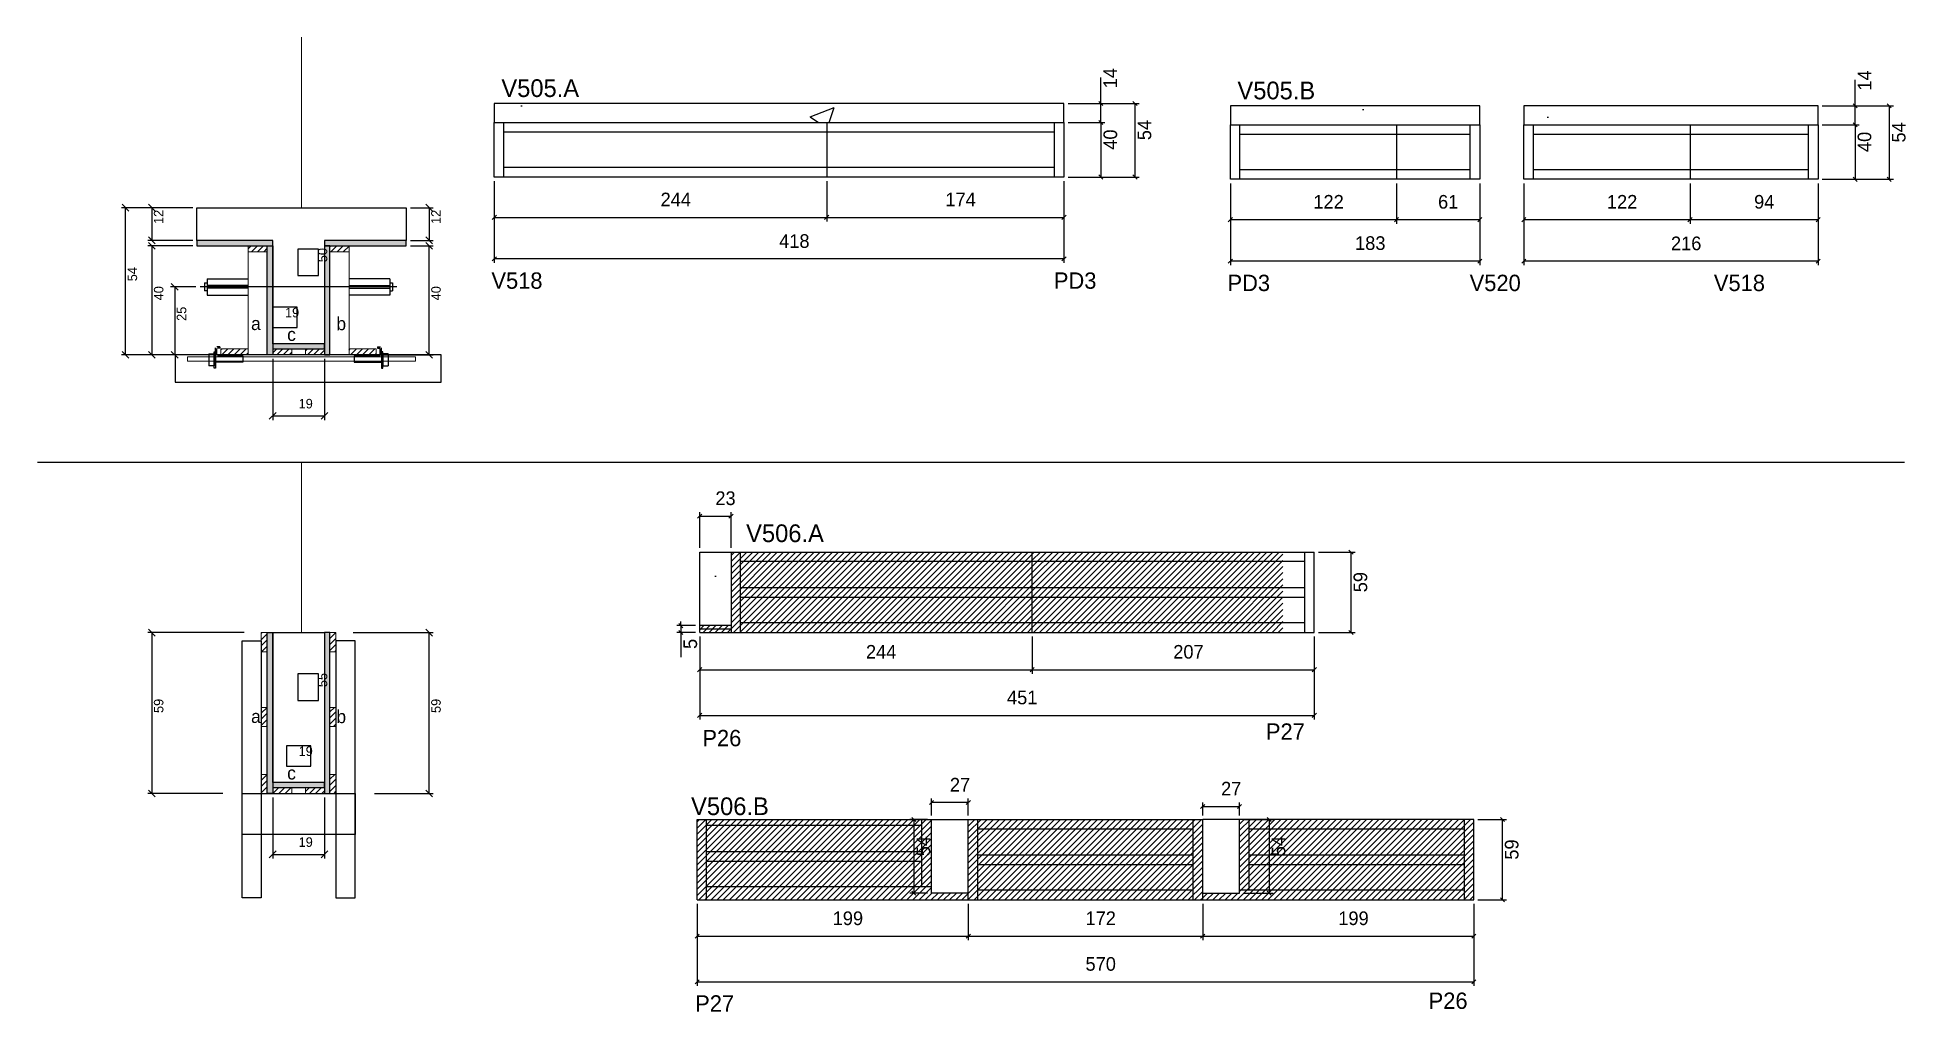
# Model space of a CAD drawing. Header units: metres. Extents: x 8148 to 9519, y 8654 to 9369.
import ezdxf

# ---------------------------------------------------------------- set-up
doc = ezdxf.new("R2010")
doc.units = ezdxf.units.M
for name, color, linetype in [('5', 7, 'Continuous'), ('barrote', 7, 'Continuous'), ('CONCRETO', 7, 'Continuous'), ('COTA', 7, 'Continuous'), ('Cota Seção (2x)', 7, 'Continuous'), ('detalhes', 7, 'Continuous'), ('Hachura', 7, 'Continuous'), ('Madeira', 7, 'Continuous'), ('Painéis', 7, 'Continuous'), ('presilha', 7, 'Continuous'), ('REAPROVEITAMENTO', 7, 'Continuous'), ('SARR_2.2x7', 7, 'Continuous'), ('SARR_3.5x7', 7, 'Continuous'), ('SARR_EDITAR', 7, 'Continuous'), ('SCO-___-LAJ', 7, 'Continuous'), ('TENSOR', 7, 'Continuous'), ('Texto Seção', 7, 'Continuous')]:
    doc.layers.add(name, color=color, linetype=linetype)

msp = doc.modelspace()

# ---------------------------------------------------------------- hatches: boundary and pattern name
at = {"layer": 'COTA'}
h = msp.add_hatch(dxfattribs=at)
h.set_pattern_fill('AR-CONC')
h.paths.add_polyline_path([(8901, 9320.7), (8483, 9320.7), (8483, 9306.7), (8901, 9306.7), (8901, 9320.7)])
h = msp.add_hatch(dxfattribs=at)
h.set_pattern_fill('AR-CONC')
h.paths.add_polyline_path([(9206.1, 9305), (9206.1, 9319), (9023.1, 9319), (9023.1, 9305), (9206.1, 9305)])
h = msp.add_hatch(dxfattribs=at)
h.set_pattern_fill('AR-CONC')
h.paths.add_polyline_path([(9454.4, 9319), (9238.5, 9319), (9238.5, 9305), (9454.4, 9305), (9454.4, 9319)])
h = msp.add_hatch(dxfattribs=at)
h.set_pattern_fill('AR-CONC')
h.paths.add_polyline_path([(8656.7, 8991.5), (8633.7, 8991.5), (8633.7, 8937.5), (8656.7, 8937.5), (8656.7, 8991.5), (8656.7, 8991.5)])
at = {"layer": 'Hachura'}
h = msp.add_hatch(color=7, dxfattribs=at)
h.dxf.hatch_style = 1
h.paths.add_polyline_path([(8320.4, 9216.2), (8320.4, 9220.2), (8264.8, 9220.2), (8264.8, 9216.2), (8320.4, 9216.2)])
h = msp.add_hatch(dxfattribs=at)
h.set_pattern_fill('ANSI31')
h.paths.add_polyline_path([(8316.4, 9211.8), (8316.4, 9216.2), (8302.4, 9216.2), (8302.4, 9211.8), (8316.4, 9211.8)])
h = msp.add_hatch(color=7, dxfattribs=at)
h.dxf.hatch_style = 1
h.paths.add_polyline_path([(8316.4, 9220.2), (8320.4, 9220.2), (8320.4, 9136.2), (8316.4, 9136.2), (8316.4, 9220.2)])
h = msp.add_hatch(color=7, dxfattribs=at)
h.dxf.hatch_style = 1
h.paths.add_polyline_path([(8362.4, 9220.2), (8358.4, 9220.2), (8358.4, 9136.2), (8362.4, 9136.2), (8362.4, 9220.2)])
h = msp.add_hatch(color=7, dxfattribs=at)
h.dxf.hatch_style = 1
h.paths.add_polyline_path([(8418.4, 9216.2), (8418.4, 9220.2), (8358.4, 9220.2), (8358.4, 9216.2), (8418.4, 9216.2)])
h = msp.add_hatch(dxfattribs=at)
h.set_pattern_fill('ANSI31')
h.paths.add_polyline_path([(8362.4, 9211.8), (8362.4, 9216.2), (8376.4, 9216.2), (8376.4, 9211.8), (8362.4, 9211.8)])
h = msp.add_hatch(color=7, dxfattribs=at)
h.dxf.hatch_style = 1
h.paths.add_polyline_path([(8358.4, 9140.6), (8358.4, 9144.2), (8320.4, 9144.2), (8320.4, 9140.6), (8358.4, 9140.6)])
h = msp.add_hatch(dxfattribs=at)
h.set_pattern_fill('ANSI31')
h.paths.add_polyline_path([(8282.4, 9136.2), (8282.4, 9140.6), (8302.4, 9140.6), (8302.4, 9136.2), (8282.4, 9136.2)])
h = msp.add_hatch(dxfattribs=at)
h.set_pattern_fill('ANSI31')
h.paths.add_polyline_path([(8320.4, 9136.2), (8320.4, 9140.6), (8334.4, 9140.6), (8334.4, 9136.2), (8320.4, 9136.2)])
h = msp.add_hatch(dxfattribs=at)
h.set_pattern_fill('ANSI31')
h.paths.add_polyline_path([(8358.4, 9136.2), (8358.4, 9140.6), (8344.4, 9140.6), (8344.4, 9136.2), (8358.4, 9136.2)])
h = msp.add_hatch(dxfattribs=at)
h.set_pattern_fill('ANSI31')
h.paths.add_polyline_path([(8396.4, 9136.2), (8396.4, 9140.6), (8376.4, 9140.6), (8376.4, 9136.2), (8396.4, 9136.2)])
h = msp.add_hatch(dxfattribs=at)
h.set_pattern_fill('ANSI31')
h.paths.add_polyline_path([(8312, 8918.4), (8316.4, 8918.4), (8316.4, 8932.4), (8312, 8932.4), (8312, 8918.4)])
h = msp.add_hatch(color=7, dxfattribs=at)
h.dxf.hatch_style = 1
h.paths.add_polyline_path([(8320.4, 8932.4), (8316.4, 8932.4), (8316.4, 8814.4), (8320.4, 8814.4), (8320.4, 8932.4)])
h = msp.add_hatch(color=7, dxfattribs=at)
h.dxf.hatch_style = 1
h.paths.add_polyline_path([(8362.4, 8932.4), (8358.4, 8932.4), (8358.4, 8814.4), (8362.4, 8814.4), (8362.4, 8932.4)])
h = msp.add_hatch(dxfattribs=at)
h.set_pattern_fill('ANSI31')
h.paths.add_polyline_path([(8366.8, 8918.4), (8362.4, 8918.4), (8362.4, 8932.4), (8366.8, 8932.4), (8366.8, 8918.4)])
h = msp.add_hatch(dxfattribs=at)
h.set_pattern_fill('ANSI31')
h.paths.add_polyline_path([(8312, 8863.5), (8316.4, 8863.5), (8316.4, 8877.5), (8312, 8877.5), (8312, 8863.5)])
h = msp.add_hatch(dxfattribs=at)
h.set_pattern_fill('ANSI31')
h.paths.add_polyline_path([(8366.8, 8863.5), (8362.4, 8863.5), (8362.4, 8877.5), (8366.8, 8877.5), (8366.8, 8863.5)])
h = msp.add_hatch(dxfattribs=at)
h.set_pattern_fill('ANSI31')
h.paths.add_polyline_path([(8312, 8814.4), (8316.4, 8814.4), (8316.4, 8828.4), (8312, 8828.4), (8312, 8814.4)])
h = msp.add_hatch(color=7, dxfattribs=at)
h.dxf.hatch_style = 1
h.paths.add_polyline_path([(8358.4, 8818.8), (8358.4, 8822.4), (8320.4, 8822.4), (8320.4, 8818.8), (8358.4, 8818.8)])
h = msp.add_hatch(dxfattribs=at)
h.set_pattern_fill('ANSI31')
h.paths.add_polyline_path([(8320.4, 8814.4), (8320.4, 8818.8), (8334.4, 8818.8), (8334.4, 8814.4), (8320.4, 8814.4)])
h = msp.add_hatch(dxfattribs=at)
h.set_pattern_fill('ANSI31')
h.paths.add_polyline_path([(8358.4, 8814.4), (8358.4, 8818.8), (8344.4, 8818.8), (8344.4, 8814.4), (8358.4, 8814.4)])
h = msp.add_hatch(dxfattribs=at)
h.set_pattern_fill('ANSI31')
h.paths.add_polyline_path([(8366.8, 8814.4), (8362.4, 8814.4), (8362.4, 8828.4), (8366.8, 8828.4), (8366.8, 8814.4)])
at = {"layer": 'REAPROVEITAMENTO'}
h = msp.add_hatch(dxfattribs=at)
h.set_pattern_fill('ANSI31')
h.paths.add_polyline_path([(8656.7, 8937.5), (8633.7, 8937.5), (8633.7, 8932.5), (8877.7, 8932.5), (8877.7, 8991.5), (8656.7, 8991.5), (8656.7, 8937.5)])
h = msp.add_hatch(dxfattribs=at)
h.set_pattern_fill('ANSI31')
h.paths.add_polyline_path([(9061.7, 8932.5), (9061.7, 8991.5), (8877.7, 8991.5), (8877.7, 8932.5), (9061.7, 8932.5)])
h = msp.add_hatch(dxfattribs=at)
h.set_pattern_fill('ANSI31')
h.paths.add_polyline_path([(8803.8, 8741.3), (8803.8, 8795.3), (8631.8, 8795.3), (8631.8, 8736.3), (8830.8, 8736.3), (8830.8, 8741.3), (8803.8, 8741.3)])
h = msp.add_hatch(dxfattribs=at)
h.set_pattern_fill('ANSI31')
h.paths.add_polyline_path([(9002.8, 8736.3), (9002.8, 8795.3), (8830.8, 8795.3), (8830.8, 8736.3), (9002.8, 8736.3)])
h = msp.add_hatch(dxfattribs=at)
h.set_pattern_fill('ANSI31')
h.paths.add_polyline_path([(9029.8, 8741.3), (9002.8, 8741.3), (9002.8, 8736.3), (9201.8, 8736.3), (9201.8, 8795.3), (9029.8, 8795.3), (9029.8, 8741.3), (9029.8, 8741.3)])

# ---------------------------------------------------------------- linework, layer by layer
at = {"color": 7, "lineweight": 25}
for p, q in [((8270.4, 9189.1), (8270.4, 9183.1)), ((8270.4, 9189.1), (8272.4, 9189.1)), ((8272.4, 9192.1), (8272.4, 9180.1)), ((8272.4, 9192.1), (8302.4, 9192.1)), ((8302.4, 9187.1), (8272.4, 9187.1)), ((8302.4, 9185.1), (8272.4, 9185.1)), ((8406.4, 9192.1), (8376.4, 9192.1)), ((8376.4, 9187.1), (8406.4, 9187.1)), ((8376.4, 9185.1), (8406.4, 9185.1)), ((8406.4, 9192.1), (8406.4, 9180.1)), ((8406.4, 9189.1), (8408.4, 9189.1)), ((8408.4, 9189.1), (8408.4, 9183.1)), ((8272.4, 9183.1), (8270.4, 9183.1)), ((8272.4, 9180.1), (8302.4, 9180.1)), ((8406.4, 9180.1), (8376.4, 9180.1)), ((8406.4, 9183.1), (8408.4, 9183.1))]:
    msp.add_line(p, q, dxfattribs=at)
at = {"layer": 'barrote', "color": 251, "lineweight": 25}
msp.add_lwpolyline([(8248.9, 9116.2), (8444.1, 9116.2), (8444.1, 9136.2), (8248.9, 9136.2)], close=True, dxfattribs=at)
at = {"layer": 'CONCRETO', "color": 251, "lineweight": 25}
for points in [[(8264.8, 9220.2), (8264.8, 9244.2), (8418.4, 9244.2), (8418.4, 9220.2), (8358.4, 9220.2), (8358.4, 9144.2), (8320.4, 9144.2), (8320.4, 9220.2)], [(8320.4, 8932.4), (8320.4, 8932.4), (8358.4, 8932.4), (8358.4, 8904.4), (8358.4, 8904.4), (8358.4, 8822.4), (8320.4, 8822.4), (8320.4, 8932.4)]]:
    msp.add_lwpolyline(points, close=True, dxfattribs=at)
at = {"layer": 'COTA', "color": 4, "lineweight": 25}
for p, q in [((8928.1, 9320.7), (8928.1, 9339.8)), ((9481.5, 9319), (9481.5, 9338.1)), ((8904, 9320.7), (8931.1, 9320.7)), ((8904, 9320.7), (8956.1, 9320.7)), ((8928.1, 9306.7), (8928.1, 9320.7)), ((8953.1, 9320.7), (8953.1, 9266.7)), ((9457.4, 9319), (9484.5, 9319)), ((9457.4, 9319), (9509.6, 9319)), ((9481.5, 9305), (9481.5, 9319)), ((9506.6, 9319), (9506.6, 9265)), ((8904, 9306.7), (8931.1, 9306.7)), ((8904, 9306.7), (8931.1, 9306.7)), ((8928.1, 9306.7), (8928.1, 9266.7)), ((9457.4, 9305), (9484.5, 9305)), ((9457.4, 9305), (9484.5, 9305)), ((9481.5, 9305), (9481.5, 9265)), ((8483, 9263.7), (8483, 9203.6)), ((8483, 9263.7), (8483, 9234.1)), ((8726.9, 9263.7), (8726.9, 9234.1)), ((8726.9, 9263.7), (8726.9, 9234.1)), ((8901, 9263.7), (8901, 9203.6)), ((8901, 9263.7), (8901, 9234.1)), ((8904, 9266.7), (8931.1, 9266.7)), ((8904, 9266.7), (8956.1, 9266.7)), ((9023.1, 9262), (9023.1, 9201.9)), ((9023.1, 9262), (9023.1, 9232.4)), ((9145, 9262), (9145, 9232.4)), ((9145, 9262), (9145, 9232.4)), ((9206.1, 9262), (9206.1, 9201.9)), ((9206.1, 9262), (9206.1, 9232.4)), ((9238.5, 9262), (9238.5, 9201.9)), ((9238.5, 9262), (9238.5, 9232.4)), ((9360.4, 9262), (9360.4, 9232.4)), ((9360.4, 9262), (9360.4, 9232.4)), ((9454.4, 9262), (9454.4, 9201.9)), ((9454.4, 9262), (9454.4, 9232.4)), ((9457.4, 9265), (9484.5, 9265)), ((9457.4, 9265), (9509.6, 9265)), ((8261.8, 9244.2), (8209.4, 9244.2)), ((8212.4, 9136.2), (8212.4, 9244.2)), ((8261.8, 9244.2), (8228.7, 9244.2)), ((8231.7, 9244.2), (8231.7, 9220.2)), ((8421.4, 9244.2), (8438.2, 9244.2)), ((8435.2, 9244.2), (8435.2, 9220.2)), ((8483, 9237.1), (8726.9, 9237.1)), ((8726.9, 9237.1), (8901, 9237.1)), ((9023.1, 9235.4), (9145, 9235.4)), ((9145, 9235.4), (9206.1, 9235.4)), ((9238.5, 9235.4), (9360.4, 9235.4)), ((9360.4, 9235.4), (9454.4, 9235.4)), ((8261.8, 9220.2), (8228.7, 9220.2)), ((8261.8, 9216.2), (8228.7, 9216.2)), ((8231.7, 9216.2), (8231.7, 9136.2)), ((8421.4, 9220.2), (8438.2, 9220.2)), ((8421.4, 9216.2), (8438.2, 9216.2)), ((8435.2, 9136.2), (8435.2, 9216.2)), ((8901, 9206.6), (8483, 9206.6)), ((9206.1, 9204.9), (9023.1, 9204.9)), ((9454.4, 9204.9), (9238.5, 9204.9)), ((8264.1, 9186.1), (8245.5, 9186.1)), ((8248.5, 9186.1), (8248.5, 9136.2)), ((8283.8, 9136.2), (8209.4, 9136.2)), ((8283.8, 9136.2), (8228.7, 9136.2)), ((8264.1, 9136.2), (8245.5, 9136.2)), ((8320.4, 9133.2), (8320.4, 9088.4)), ((8358.4, 9133.2), (8358.4, 9088.4)), ((8395, 9136.2), (8438.2, 9136.2)), ((8320.4, 9091.4), (8358.4, 9091.4)), ((8633.7, 8994.5), (8633.7, 9020.8)), ((8656.7, 8994.5), (8656.7, 9020.8)), ((8633.7, 9017.8), (8656.7, 9017.8)), ((9087.7, 8991.5), (9114.6, 8991.5)), ((9111.6, 8991.5), (9111.6, 8932.5)), ((8619.9, 8937.5), (8619.9, 8940.5)), ((8299.4, 8932.4), (8228.7, 8932.4)), ((8231.7, 8932.4), (8231.7, 8814.4)), ((8379.4, 8932.4), (8438.2, 8932.4)), ((8435.2, 8814.4), (8435.2, 8932.4)), ((8630.7, 8937.5), (8616.9, 8937.5)), ((8630.7, 8932.5), (8616.9, 8932.5)), ((8619.9, 8937.5), (8619.9, 8932.5)), ((8619.9, 8932.5), (8619.9, 8914.4)), ((8633.7, 8929.5), (8633.7, 8902.2)), ((8633.7, 8929.5), (8633.7, 8868.7)), ((8877.7, 8929.5), (8877.7, 8902.2)), ((8877.7, 8929.5), (8877.7, 8902.2)), ((9084.7, 8929.5), (9084.7, 8902.2)), ((9084.7, 8929.5), (9084.7, 8868.7)), ((9087.7, 8932.5), (9114.6, 8932.5)), ((8633.7, 8905.2), (8877.7, 8905.2)), ((8877.7, 8905.2), (9084.7, 8905.2)), ((8633.7, 8871.7), (9084.7, 8871.7)), ((8283.8, 8814.4), (8228.7, 8814.4)), ((8320.4, 8811.4), (8320.4, 8766.7)), ((8358.4, 8811.4), (8358.4, 8766.7)), ((8395, 8814.4), (8438.2, 8814.4)), ((8803.8, 8798.3), (8803.8, 8810.7)), ((8830.8, 8807.7), (8803.8, 8807.7)), ((8830.8, 8798.3), (8830.8, 8810.7)), ((9002.8, 8798.3), (9002.8, 8807.8)), ((9002.8, 8804.8), (9029.8, 8804.8)), ((9029.8, 8798.3), (9029.8, 8807.8)), ((8800.8, 8795.3), (8787.9, 8795.3)), ((8790.9, 8795.3), (8790.9, 8741.3)), ((9032.8, 8795.3), (9054.6, 8795.3)), ((9051.6, 8795.3), (9051.6, 8741.3)), ((9204.8, 8795.3), (9225.7, 8795.3)), ((9222.7, 8736.3), (9222.7, 8795.3)), ((8320.4, 8769.7), (8358.4, 8769.7)), ((8631.8, 8733.3), (8631.8, 8706.7)), ((8631.8, 8733.3), (8631.8, 8673.2)), ((8800.8, 8741.3), (8787.9, 8741.3)), ((8830.8, 8733.3), (8830.8, 8706.7)), ((8830.8, 8733.3), (8830.8, 8706.7)), ((9002.8, 8733.3), (9002.8, 8706.7)), ((9002.8, 8733.3), (9002.8, 8706.7)), ((9032.8, 8741.3), (9054.6, 8741.3)), ((9201.8, 8733.3), (9201.8, 8706.7)), ((9201.8, 8733.3), (9201.8, 8673.2)), ((9204.8, 8736.3), (9225.7, 8736.3)), ((8631.8, 8709.7), (8830.8, 8709.7)), ((8830.8, 8709.7), (9002.8, 8709.7)), ((9002.8, 8709.7), (9201.8, 8709.7)), ((8631.8, 8676.2), (9201.8, 8676.2))]:
    msp.add_line(p, q, dxfattribs=at)
at = {"layer": 'COTA', "color": 0, "lineweight": 25}
for p, q in [((8929.6, 9319.2), (8926.6, 9322.2)), ((8954.6, 9319.2), (8951.6, 9322.2)), ((9483, 9317.5), (9480, 9320.5)), ((9508.1, 9317.5), (9505.1, 9320.5)), ((8929.6, 9305.2), (8926.6, 9308.2)), ((8926.6, 9308.2), (8929.6, 9305.2)), ((9483, 9303.5), (9480, 9306.5)), ((9480, 9306.5), (9483, 9303.5)), ((8926.6, 9268.2), (8929.6, 9265.2)), ((8951.6, 9268.2), (8954.6, 9265.2)), ((9480, 9266.5), (9483, 9263.5)), ((9505.1, 9266.5), (9508.1, 9263.5)), ((8484.5, 9238.6), (8481.5, 9235.6)), ((8725.4, 9235.6), (8728.4, 9238.6)), ((8728.4, 9238.6), (8725.4, 9235.6)), ((8899.5, 9235.6), (8902.5, 9238.6)), ((9024.6, 9236.9), (9021.6, 9233.9)), ((9143.5, 9233.9), (9146.5, 9236.9)), ((9146.5, 9236.9), (9143.5, 9233.9)), ((9204.6, 9233.9), (9207.6, 9236.9)), ((9240, 9236.9), (9237, 9233.9)), ((9358.9, 9233.9), (9361.9, 9236.9)), ((9361.9, 9236.9), (9358.9, 9233.9)), ((9452.9, 9233.9), (9455.9, 9236.9)), ((8484.5, 9208.1), (8481.5, 9205.1)), ((8899.5, 9205.1), (8902.5, 9208.1)), ((9024.6, 9206.4), (9021.6, 9203.4)), ((9204.6, 9203.4), (9207.6, 9206.4)), ((9240, 9206.4), (9237, 9203.4)), ((9452.9, 9203.4), (9455.9, 9206.4)), ((8635.2, 9019.3), (8632.2, 9016.3)), ((8655.2, 9016.3), (8658.2, 9019.3)), ((9113.1, 8990), (9110.1, 8993)), ((8618.4, 8939), (8621.4, 8936)), ((8621.4, 8931), (8618.4, 8934)), ((9110.1, 8934), (9113.1, 8931)), ((8635.2, 8906.7), (8632.2, 8903.7)), ((8876.2, 8903.7), (8879.2, 8906.7)), ((8879.2, 8906.7), (8876.2, 8903.7)), ((9083.2, 8903.7), (9086.2, 8906.7)), ((8635.2, 8873.2), (8632.2, 8870.2)), ((9083.2, 8870.2), (9086.2, 8873.2)), ((8805.3, 8809.2), (8802.3, 8806.2)), ((8829.3, 8806.2), (8832.3, 8809.2)), ((9004.3, 8806.3), (9001.3, 8803.3)), ((9028.3, 8803.3), (9031.3, 8806.3)), ((8792.4, 8793.8), (8789.4, 8796.8)), ((9053.1, 8793.8), (9050.1, 8796.8)), ((9224.2, 8793.8), (9221.2, 8796.8)), ((8789.4, 8742.8), (8792.4, 8739.8)), ((9050.1, 8742.8), (9053.1, 8739.8)), ((9221.2, 8737.8), (9224.2, 8734.8)), ((8633.3, 8711.2), (8630.3, 8708.2)), ((8829.3, 8708.2), (8832.3, 8711.2)), ((8832.3, 8711.2), (8829.3, 8708.2)), ((9004.3, 8711.2), (9001.3, 8708.2)), ((9001.3, 8708.2), (9004.3, 8711.2)), ((9200.3, 8708.2), (9203.3, 8711.2)), ((8633.3, 8677.7), (8630.3, 8674.7)), ((9200.3, 8674.7), (9203.3, 8677.7))]:
    msp.add_line(p, q, dxfattribs=at)
at = {"layer": 'COTA', "color": 241, "lineweight": 25}
for p, q in [((8901, 9320.7), (8483, 9320.7)), ((8483, 9320.7), (8483, 9306.7)), ((8901, 9306.7), (8901, 9320.7)), ((9206.1, 9319), (9023.1, 9319)), ((9023.1, 9319), (9023.1, 9305)), ((9206.1, 9305), (9206.1, 9319)), ((9454.4, 9319), (9238.5, 9319)), ((9238.5, 9319), (9238.5, 9305)), ((9454.4, 9305), (9454.4, 9319)), ((8147.7, 9057.4), (9517.7, 9057.4)), ((8633.7, 8937.5), (8633.7, 8991.5)), ((8633.7, 8991.5), (8656.7, 8991.5)), ((8803.8, 8795.3), (8830.8, 8795.3)), ((9029.8, 8795.3), (9002.8, 8795.3))]:
    msp.add_line(p, q, dxfattribs=at)
at = {"layer": 'COTA', "color": 0, "lineweight": 25}
for points in [[(8214.9, 9241.7), (8209.9, 9246.7)], [(8234.2, 9241.7), (8229.2, 9246.7)], [(8437.7, 9241.7), (8432.7, 9246.7)], [(8229.2, 9222.7), (8234.2, 9217.7)], [(8234.2, 9213.7), (8229.2, 9218.7)], [(8432.7, 9222.7), (8437.7, 9217.7)], [(8437.7, 9213.7), (8432.7, 9218.7)], [(8251, 9183.6), (8246, 9188.6)], [(8209.9, 9138.7), (8214.9, 9133.7)], [(8229.2, 9138.7), (8234.2, 9133.7)], [(8246, 9138.7), (8251, 9133.7)], [(8432.7, 9138.7), (8437.7, 9133.7)], [(8322.9, 9093.9), (8317.9, 9088.9)], [(8355.9, 9088.9), (8360.9, 9093.9)], [(8234.2, 8929.9), (8229.2, 8934.9)], [(8437.7, 8929.9), (8432.7, 8934.9)], [(8229.2, 8816.9), (8234.2, 8811.9)], [(8432.7, 8816.9), (8437.7, 8811.9)], [(8322.9, 8772.2), (8317.9, 8767.2)], [(8355.9, 8767.2), (8360.9, 8772.2)]]:
    msp.add_lwpolyline(points, dxfattribs=at)
at = {"layer": 'Cota Seção (2x)', "color": 180, "lineweight": 25}
for p, q in [((8353.9, 9213.8), (8338.9, 9213.8)), ((8338.9, 9213.8), (8338.9, 9194.5)), ((8353.9, 9194.5), (8353.9, 9213.8)), ((8338.9, 9194.5), (8353.9, 9194.5)), ((8338.4, 9171.2), (8320.4, 9171.2)), ((8320.4, 9171.2), (8320.4, 9156.2)), ((8338.4, 9156.2), (8338.4, 9171.2)), ((8320.4, 9156.2), (8338.4, 9156.2)), ((8353.9, 8902.1), (8338.9, 8902.1)), ((8338.9, 8902.1), (8338.9, 8882.7)), ((8353.9, 8882.7), (8353.9, 8902.1)), ((8338.9, 8882.7), (8353.9, 8882.7)), ((8348.4, 8849.4), (8330.4, 8849.4)), ((8330.4, 8849.4), (8330.4, 8834.4)), ((8348.4, 8834.4), (8348.4, 8849.4)), ((8330.4, 8834.4), (8348.4, 8834.4))]:
    msp.add_line(p, q, dxfattribs=at)
at = {"layer": 'Madeira', "color": 126, "lineweight": 18}
for points in [[(8316.4, 9211.8), (8316.4, 9216.2), (8302.4, 9216.2), (8302.4, 9211.8)], [(8316.4, 9216.2), (8302.4, 9216.2), (8302.4, 9136.2), (8316.4, 9136.2)], [(8362.4, 9211.8), (8362.4, 9216.2), (8376.4, 9216.2), (8376.4, 9211.8)], [(8362.4, 9216.2), (8376.4, 9216.2), (8376.4, 9136.2), (8362.4, 9136.2)], [(8282.4, 9136.2), (8282.4, 9140.6), (8302.4, 9140.6), (8302.4, 9136.2)], [(8320.4, 9136.2), (8320.4, 9140.6), (8334.4, 9140.6), (8334.4, 9136.2)], [(8358.4, 9136.2), (8358.4, 9140.6), (8344.4, 9140.6), (8344.4, 9136.2)], [(8396.4, 9136.2), (8396.4, 9140.6), (8376.4, 9140.6), (8376.4, 9136.2)], [(8312, 8918.4), (8316.4, 8918.4), (8316.4, 8932.4), (8312, 8932.4)], [(8366.8, 8918.4), (8362.4, 8918.4), (8362.4, 8932.4), (8366.8, 8932.4)], [(8312, 8863.5), (8316.4, 8863.5), (8316.4, 8877.5), (8312, 8877.5)], [(8366.8, 8863.5), (8362.4, 8863.5), (8362.4, 8877.5), (8366.8, 8877.5)], [(8312, 8814.4), (8316.4, 8814.4), (8316.4, 8828.4), (8312, 8828.4)], [(8320.4, 8814.4), (8320.4, 8818.8), (8334.4, 8818.8), (8334.4, 8814.4)], [(8358.4, 8814.4), (8358.4, 8818.8), (8344.4, 8818.8), (8344.4, 8814.4)], [(8366.8, 8814.4), (8362.4, 8814.4), (8362.4, 8828.4), (8366.8, 8828.4)]]:
    msp.add_lwpolyline(points, close=True, dxfattribs=at)
at = {"layer": 'Painéis', "color": 200, "lineweight": 25}
for p, q in [((8726.9, 9306.7), (8726.9, 9266.7)), ((9145, 9305), (9145, 9265)), ((9360.4, 9305), (9360.4, 9265)), ((8656.7, 8991.5), (9084.7, 8991.5)), ((8656.7, 8991.5), (8656.7, 8937.5)), ((8877.7, 8932.5), (8877.7, 8991.5)), ((9084.7, 8932.5), (9084.7, 8991.5)), ((8633.7, 8932.5), (8633.7, 8937.5)), ((8656.7, 8937.5), (8633.7, 8937.5)), ((8633.7, 8932.5), (9084.7, 8932.5)), ((8631.8, 8795.3), (8803.8, 8795.3)), ((8631.8, 8736.3), (8631.8, 8795.3)), ((8803.8, 8741.3), (8803.8, 8795.3)), ((8830.8, 8736.3), (8830.8, 8795.3)), ((8830.8, 8795.3), (9002.8, 8795.3)), ((9002.8, 8736.3), (9002.8, 8795.3)), ((9201.8, 8795.3), (9029.8, 8795.3)), ((9029.8, 8741.3), (9029.8, 8795.3)), ((9201.8, 8736.3), (9201.8, 8795.3)), ((8631.8, 8736.3), (9201.8, 8736.3)), ((8830.8, 8741.3), (8803.8, 8741.3)), ((9002.8, 8741.3), (9029.8, 8741.3))]:
    msp.add_line(p, q, dxfattribs=at)
for points in [[(8483, 9306.7), (8901, 9306.7), (8901, 9266.7), (8483, 9266.7)], [(9023.1, 9305), (9206.1, 9305), (9206.1, 9265), (9023.1, 9265)], [(9238.5, 9305), (9454.4, 9305), (9454.4, 9265), (9238.5, 9265)], [(8320.4, 9216.2), (8320.4, 9220.2), (8264.8, 9220.2), (8264.8, 9216.2)], [(8316.4, 9216.2), (8320.4, 9216.2), (8320.4, 9136.2), (8316.4, 9136.2)], [(8418.4, 9216.2), (8418.4, 9220.2), (8358.4, 9220.2), (8358.4, 9216.2)], [(8362.4, 9216.2), (8358.4, 9216.2), (8358.4, 9136.2), (8362.4, 9136.2)], [(8358.4, 9140.6), (8358.4, 9144.2), (8320.4, 9144.2), (8320.4, 9140.6)], [(8316.4, 8932.4), (8320.4, 8932.4), (8320.4, 8814.4), (8316.4, 8814.4)], [(8362.4, 8932.4), (8358.4, 8932.4), (8358.4, 8814.4), (8362.4, 8814.4)], [(8358.4, 8818.8), (8358.4, 8822.4), (8320.4, 8822.4), (8320.4, 8818.8)]]:
    msp.add_lwpolyline(points, close=True, dxfattribs=at)
at = {"layer": 'presilha', "color": 1, "lineweight": 25}
for p, q in [((8273.5, 9136.9), (8277.5, 9136.9)), ((8273.5, 9136.9), (8273.5, 9128.2)), ((8277.5, 9138.5), (8278.5, 9138.5)), ((8277.5, 9126.5), (8277.5, 9138.5)), ((8277.5, 9136.9), (8277.5, 9128.2)), ((8278.5, 9135.3), (8278.5, 9141.4)), ((8278.5, 9138.5), (8278.5, 9126.5)), ((8298.5, 9130.9), (8278.5, 9130.9)), ((8281.5, 9142.2), (8279.3, 9142.2)), ((8279.5, 9135.9), (8279.5, 9140.8)), ((8281.5, 9141.2), (8279.9, 9141.2)), ((8298.5, 9135.5), (8279.9, 9135.5)), ((8281.5, 9142.2), (8281.5, 9141.2)), ((8298.5, 9135.5), (8298.5, 9130.9)), ((8380.2, 9135.5), (8380.2, 9130.9)), ((8380.2, 9135.5), (8398.9, 9135.5)), ((8380.2, 9130.9), (8400.2, 9130.9)), ((8397.2, 9142.2), (8397.2, 9141.2)), ((8397.2, 9142.2), (8399.5, 9142.2)), ((8397.2, 9141.2), (8398.9, 9141.2)), ((8399.2, 9135.9), (8399.2, 9140.8)), ((8400.2, 9135.3), (8400.2, 9141.4)), ((8401.2, 9138.5), (8400.2, 9138.5)), ((8400.2, 9138.5), (8400.2, 9126.5)), ((8401.2, 9126.5), (8401.2, 9138.5)), ((8405.2, 9136.9), (8401.2, 9136.9)), ((8401.2, 9136.9), (8401.2, 9128.2)), ((8405.2, 9136.9), (8405.2, 9128.2)), ((8277.5, 9128.2), (8273.5, 9128.2)), ((8278.5, 9126.5), (8277.5, 9126.5)), ((8400.2, 9126.5), (8401.2, 9126.5)), ((8401.2, 9128.2), (8405.2, 9128.2))]:
    msp.add_line(p, q, dxfattribs=at)
at = {"layer": 'SARR_2.2x7', "color": 40, "lineweight": 25}
for p, q in [((8490, 9266.7), (8490, 9306.7)), ((8726.9, 9299.7), (8490, 9299.7)), ((8894, 9299.7), (8726.9, 9299.7)), ((8894, 9266.7), (8894, 9306.7)), ((9030.1, 9265), (9030.1, 9305)), ((9145, 9298), (9030.1, 9298)), ((9199.1, 9298), (9145, 9298)), ((9199.1, 9265), (9199.1, 9305)), ((9245.5, 9265), (9245.5, 9305)), ((9360.4, 9298), (9245.5, 9298)), ((9447.4, 9298), (9360.4, 9298)), ((9447.4, 9265), (9447.4, 9305)), ((8726.9, 9273.7), (8490, 9273.7)), ((8894, 9273.7), (8726.9, 9273.7)), ((9145, 9272), (9030.1, 9272)), ((9199.1, 9272), (9145, 9272)), ((9360.4, 9272), (9245.5, 9272)), ((9447.4, 9272), (9360.4, 9272)), ((8663.7, 8932.5), (8663.7, 8991.5)), ((8877.7, 8984.5), (8663.7, 8984.5)), ((9077.7, 8984.5), (8877.7, 8984.5)), ((9077.7, 8932.5), (9077.7, 8991.5)), ((8663.7, 8965.5), (8877.7, 8965.5)), ((8663.7, 8958.5), (8877.7, 8958.5)), ((8877.7, 8965.5), (9077.7, 8965.5)), ((8877.7, 8958.5), (9077.7, 8958.5)), ((8877.7, 8939.5), (8663.7, 8939.5)), ((9077.7, 8939.5), (8877.7, 8939.5)), ((8638.8, 8736.3), (8638.8, 8795.3)), ((8796.8, 8790.8), (8638.8, 8790.8)), ((8796.8, 8745.8), (8796.8, 8795.3)), ((8837.8, 8736.3), (8837.8, 8795.3)), ((8995.8, 8788.3), (8837.8, 8788.3)), ((8995.8, 8736.3), (8995.8, 8795.3)), ((9036.8, 8743.3), (9036.8, 8795.3)), ((9194.8, 8788.3), (9036.8, 8788.3)), ((9194.8, 8736.3), (9194.8, 8795.3)), ((8638.8, 8771.8), (8796.8, 8771.8)), ((8638.8, 8764.8), (8796.8, 8764.8)), ((8837.8, 8769.3), (8995.8, 8769.3)), ((8837.8, 8762.3), (8995.8, 8762.3)), ((9036.8, 8769.3), (9194.8, 8769.3)), ((9036.8, 8762.3), (9194.8, 8762.3)), ((8803.8, 8745.8), (8638.8, 8745.8)), ((8995.8, 8743.3), (8837.8, 8743.3)), ((9194.8, 8743.3), (9029.8, 8743.3))]:
    msp.add_line(p, q, dxfattribs=at)
at = {"layer": 'SARR_3.5x7', "color": 81, "lineweight": 25}
for points in [[(8298, 8926.4), (8312, 8926.4), (8312, 8737.9), (8298, 8737.9)], [(8380.8, 8926.4), (8366.8, 8926.4), (8366.8, 8737.9), (8380.8, 8737.9)], [(8298, 8814.4), (8380.8, 8814.4), (8380.8, 8784.3), (8298, 8784.3)]]:
    msp.add_lwpolyline(points, close=True, dxfattribs=at)
at = {"layer": 'SARR_EDITAR', "color": 141, "lineweight": 25}
for p, q in [((8656.7, 8935), (8633.7, 8935)), ((8656.7, 8937.5), (8656.7, 8932.5))]:
    msp.add_line(p, q, dxfattribs=at)
at = {"layer": 'SCO-___-LAJ', "color": 1, "lineweight": 0}
msp.add_lwpolyline([(8257.9, 9134.8), (8425.2, 9134.8), (8425.2, 9131.6), (8257.9, 9131.6)], close=True, dxfattribs=at)
at = {"layer": 'TENSOR', "color": 3, "lineweight": 25}
msp.add_line((8411.4, 9186.1), (8267.1, 9186.1), dxfattribs=at)
at = {"layer": 'Texto Seção', "color": 252, "lineweight": 15}
for p, q in [((8341.6, 9244.2), (8341.6, 9369.2)), ((8341.6, 8932.4), (8341.6, 9057.4))]:
    msp.add_line(p, q, dxfattribs=at)

# ---------------------------------------------------------------- texts
at = {"layer": '5', "color": 5, "lineweight": 25}
for s, rotation, p in [('V518', 0, (8480.9, 9184.7)), ('PD3', 0, (8893.6, 9184.7)), ('PD3', 0, (9021, 9183)), ('V520', 0, (9198.7, 9183)), ('V518', 0, (9377.9, 9183)), ('P26', 0, (8635.7, 8849)), ('P27', 360, (9049.2, 8853.8)), ('P27', 0, (8630.4, 8654.3)), ('P26', 0, (9168.6, 8656.3))]:
    msp.add_text(s, height=12, rotation=rotation, dxfattribs=at).set_placement(p)
at = {"layer": 'COTA', "color": 240, "lineweight": 25}
for s, p in [('14', (8940, 9331.8)), ('14', (9493.5, 9330.1)), ('40', (8940, 9286.7)), ('54', (8965, 9293.7)), ('40', (9493.4, 9285)), ('54', (9518.5, 9292)), ('59', (9123.5, 8962)), ('5', (8631.8, 8920.4)), ('54', (8802.8, 8768.3)), ('54', (9063.5, 8768.3)), ('59', (9234.5, 8765.8))]:
    msp.add_text(s, height=10, rotation=90, dxfattribs=at).set_placement(p)
for s, p in [('244', (8605, 9245.2)), ('174', (8814, 9245.2)), ('122', (9084, 9243.5)), ('61', (9175.5, 9243.5)), ('122', (9299.4, 9243.5)), ('94', (9407.4, 9243.5)), ('418', (8692, 9214.7)), ('183', (9114.6, 9213.2)), ('216', (9346.4, 9213)), ('23', (8645.2, 9026)), ('244', (8755.7, 8913.3)), ('207', (8981.2, 8913.3)), ('451', (8859.2, 8879.8)), ('27', (8817.3, 8815.8)), ('27', (9016.3, 8812.9)), ('199', (8731.3, 8717.8)), ('172', (8916.8, 8717.8)), ('199', (9102.3, 8717.8)), ('570', (8916.8, 8684.3))]:
    msp.add_text(s, height=10, dxfattribs=at).set_placement(p)
at = {"layer": 'COTA', "color": 1, "lineweight": 25}
for s, p in [('12', (8240.2, 9232.2)), ('12', (8443.7, 9232.2)), ('54', (8220.9, 9190.2)), ('40', (8240.2, 9176.2)), ('40', (8443.7, 9176.2)), ('25', (8257, 9161.1)), ('59', (8240.2, 8873.4)), ('59', (8443.7, 8873.4))]:
    msp.add_text(s, height=7, rotation=90, dxfattribs=at).set_placement(p)
for p in [(8339.4, 9096.9), (8339.4, 8775.2)]:
    msp.add_text('19', height=7, dxfattribs=at).set_placement(p)
at = {"layer": 'Cota Seção (2x)', "color": 1, "lineweight": 25}
for s, p in [('50', (8360.4, 9204.2)), ('55', (8360.4, 8892.4))]:
    msp.add_text(s, height=7, rotation=90, dxfattribs=at).set_placement(p)
for p in [(8329.4, 9163.7), (8339.4, 8841.9)]:
    msp.add_text('19', height=7, dxfattribs=at).set_placement(p)
at = {"layer": 'detalhes', "color": 4, "lineweight": 25}
for s, p in [('a', (8304.5, 9154.4)), ('b', (8367.1, 9154.3)), ('c', (8331, 9146.4)), ('a', (8304.5, 8866.1)), ('b', (8367.1, 8866)), ('c', (8331, 8824.6))]:
    msp.add_text(s, height=9.6, dxfattribs=at).set_placement(p)
at = {"layer": 'Texto Seção', "color": 7, "lineweight": 15}
for s, p in [('V505.A', (8488.2, 9325.4)), ('V505.B', (9028.3, 9323.7)), ('V506.A', (8667.8, 8998.8)), ('V506.B', (8627.4, 8798.5))]:
    msp.add_text(s, height=13, dxfattribs=at).set_placement(p)

doc.saveas('drawing.dxf')
